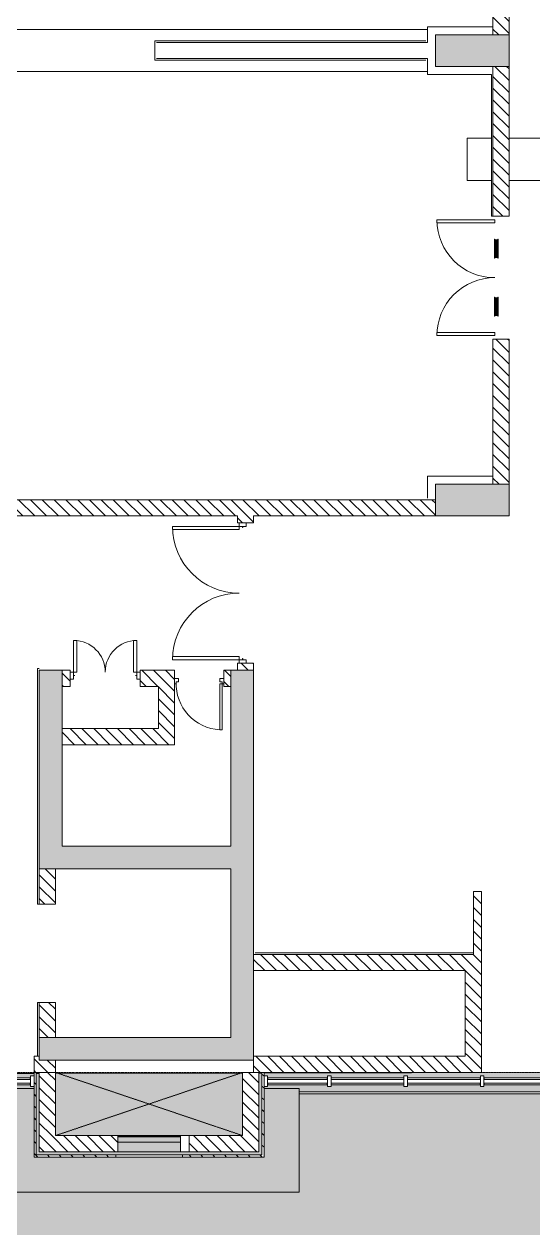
# Model space of a CAD drawing. Header units: millimetres. Extents: x -106145 to 154907, y -84585 to 152038.
# Drawn here: x 96932 to 104189, y 15520 to 32672 of the extents above; entities that cross this region are included whole.
import ezdxf

# ---------------------------------------------------------------- set-up
doc = ezdxf.new("R2010")
doc.units = ezdxf.units.MM
doc.linetypes.add('Cut Out Line', pattern=[2, 1, -1])
doc.linetypes.add('Cut Out Line _2_', pattern=[2, 1, -1])
for name, color, linetype, lineweight in [('A-DETL', 90, 'Continuous', 5), ('A-DOOR', 31, 'Continuous', 5), ('A-DOOR-FRAM', 31, 'Continuous', 9), ('A-FLOR', 192, 'Continuous', 5), ('A-FLOR-PATT', 8, 'Continuous', 5), ('A-GLAZ', 151, 'Continuous', 5), ('A-GLAZ-CURT', 52, 'Continuous', 5), ('A-GLAZ-CWMG', 51, 'Continuous', 5), ('A-WALL', 113, 'Continuous', 5), ('A-WALL-PATT', 111, 'Continuous', 5), ('S-COLS', 52, 'Continuous', 5)]:
    doc.layers.add(name, color=color, linetype=linetype, lineweight=lineweight)
pattern_1 = [(315, (0, 0), (84.19025, 84.19025), [])]
pattern_2 = [(315, (0, 0), (84.18955, 84.18955), [])]

# ---------------------------------------------------------------- blocks, each defined once
blk = doc.blocks.new('M_Concrete-Rectangular-Column - 1050 x 450-2804439-Site Plan')
at = {"layer": 'S-COLS'}
blk.add_hatch(color=256, dxfattribs=at).paths.add_polyline_path([(525, -225), (525, 225), (-525, 225), (-525, -225)], flags=0)
at = {"layer": 'S-COLS', "color": 41}
for p, q in [((525, 225), (-525, 225)), ((-525, 225), (-525, -225)), ((525, -225), (525, 225)), ((-525, -225), (525, -225))]:
    blk.add_line(p, q, dxfattribs=at)
blk = doc.blocks.new('Columns 7 - Columns 7-2567078-Site Plan')
at = {"layer": 'S-COLS'}
blk.add_hatch(color=256, dxfattribs=at).paths.add_polyline_path([(97149, 17910), (100204, 17910), (100204, 23465), (99879, 23465), (99879, 20960), (97474, 20960), (97474, 23465), (97149, 23465), (97149, 20635), (99879, 20635), (99879, 18235), (97149, 18235), (97149, 17965)], flags=0)
at = {"layer": 'S-COLS', "color": 41}
for p, q in [((97474, 23465), (97149, 23465)), ((97149, 23465), (97149, 20635)), ((97474, 20960), (97474, 23465)), ((100204, 23465), (99879, 23465)), ((99879, 20960), (99879, 23465)), ((100204, 17910), (100204, 23465)), ((99879, 20960), (97474, 20960)), ((97149, 20635), (99879, 20635)), ((99879, 20635), (99879, 18235)), ((99879, 18235), (97149, 18235)), ((97149, 18235), (97149, 17965)), ((97149, 17965), (97149, 17910)), ((97379, 17910), (97149, 17910)), ((100204, 17910), (97379, 17910))]:
    blk.add_line(p, q, dxfattribs=at)
blk = doc.blocks.new('M_Double Door-Small Slit Vision Panel_Type B_No kick plate - 1_75_TYPE B-15652786-Site Plan')
at = {"layer": 'A-DOOR', "color": 41}
for p, q in [((-548, 5), (-548, 7)), ((-548, 5), (-278, 5)), ((-281, 10), (-544, 10)), ((-538, -10), (-538, 5)), ((-301, 10), (-524, 10)), ((-288, 5), (-288, -10)), ((-278, 7), (-278, 5)), ((277, 5), (277, 7)), ((277, 5), (547, 5)), ((544, 10), (281, 10)), ((287, -10), (287, 5)), ((524, 10), (301, 10)), ((537, 5), (537, -10)), ((547, 7), (547, 5)), ((-548, -42), (-548, -40)), ((-278, -40), (-548, -40)), ((-544, -45), (-281, -45)), ((-538, -10), (-288, -10)), ((-538, -20), (-538, -10)), ((-288, -10), (-538, -10)), ((-288, -20), (-538, -20)), ((-538, -25), (-288, -25)), ((-538, -40), (-538, -25)), ((-524, -45), (-301, -45)), ((-288, -10), (-288, -20)), ((-288, -25), (-288, -40)), ((-278, -40), (-278, -42)), ((277, -42), (277, -40)), ((547, -40), (277, -40)), ((281, -45), (544, -45)), ((537, -10), (287, -10)), ((287, -10), (537, -10)), ((287, -20), (287, -10)), ((537, -20), (287, -20)), ((287, -40), (287, -25)), ((287, -25), (537, -25)), ((301, -45), (524, -45)), ((537, -10), (537, -20)), ((537, -25), (537, -40)), ((547, -40), (547, -42))]:
    blk.add_line(p, q, dxfattribs=at)
at = {"layer": 'A-DOOR', "color": 121, "lineweight": 9}
for p, q in [((-780, -40), (-825, -40)), ((-825, -40), (-825, -865)), ((-780, -865), (-780, -40)), ((780, -40), (825, -40)), ((780, -865), (780, -40)), ((825, -40), (825, -865)), ((-825, -865), (-780, -865)), ((825, -865), (780, -865))]:
    blk.add_line(p, q, dxfattribs=at)
at = {"layer": 'A-DOOR', "color": 41}
for centre, start, end in [((-825, -40), 270, 360), ((825, -40), 180, 270)]:
    blk.add_arc(centre, 825, start, end, dxfattribs=at)
for points, knots in [([(-548, 7), (-548, 7), (-547, 7), (-547, 8), (-547, 8), (-547, 9), (-547, 9), (-546, 9), (-546, 9), (-546, 9), (-546, 10), (-545, 10), (-545, 10), (-544, 10), (-544, 10)], [-1, -1, -1, -1, -0.833333, -0.75, -0.666667, -0.583333, -0.541667, -0.5, -0.416667, -0.375, -0.333333, -0.25, -0.166667, 0, 0, 0, 0]), ([(-281, 10), (-281, 10), (-280, 10), (-280, 10), (-279, 10), (-279, 9), (-279, 9), (-279, 9), (-278, 9), (-278, 9), (-278, 8), (-278, 8), (-278, 7), (-278, 7), (-278, 7)], [0, 0, 0, 0, 0.166667, 0.25, 0.333333, 0.375, 0.416667, 0.5, 0.541667, 0.583333, 0.666667, 0.75, 0.833333, 1, 1, 1, 1]), ([(277, 7), (277, 7), (278, 7), (278, 8), (278, 8), (278, 9), (278, 9), (279, 9), (279, 9), (279, 9), (279, 10), (280, 10), (280, 10), (281, 10), (281, 10)], [0, 0, 0, 0, 0.166667, 0.25, 0.333333, 0.416667, 0.458333, 0.5, 0.583333, 0.666667, 0.708333, 0.75, 0.833333, 1, 1, 1, 1]), ([(544, 10), (544, 10), (545, 10), (545, 10), (546, 10), (546, 9), (546, 9), (546, 9), (547, 9), (547, 9), (547, 8), (547, 8), (547, 7), (547, 7), (547, 7)], [-1, -1, -1, -1, -0.833333, -0.75, -0.666667, -0.625, -0.583333, -0.5, -0.458333, -0.416667, -0.333333, -0.25, -0.166667, 0, 0, 0, 0]), ([(-544, -45), (-544, -45), (-545, -45), (-545, -45), (-546, -45), (-546, -45), (-546, -44), (-546, -44), (-547, -44), (-547, -44), (-547, -43), (-547, -43), (-547, -42), (-548, -42), (-548, -42)], [-1, -1, -1, -1, -0.833333, -0.75, -0.666667, -0.625, -0.583333, -0.5, -0.458333, -0.416667, -0.333333, -0.25, -0.166667, 0, 0, 0, 0]), ([(-278, -42), (-278, -42), (-278, -42), (-278, -43), (-278, -43), (-278, -44), (-278, -44), (-279, -44), (-279, -44), (-279, -45), (-279, -45), (-280, -45), (-280, -45), (-281, -45), (-281, -45)], [0, 0, 0, 0, 0.166667, 0.25, 0.333333, 0.416667, 0.458333, 0.5, 0.583333, 0.666667, 0.708333, 0.75, 0.833333, 1, 1, 1, 1]), ([(281, -45), (281, -45), (280, -45), (280, -45), (279, -45), (279, -45), (279, -44), (279, -44), (278, -44), (278, -44), (278, -43), (278, -43), (278, -42), (277, -42), (277, -42)], [0, 0, 0, 0, 0.166667, 0.25, 0.333333, 0.375, 0.416667, 0.5, 0.541667, 0.583333, 0.666667, 0.75, 0.833333, 1, 1, 1, 1]), ([(547, -42), (547, -42), (547, -42), (547, -43), (547, -43), (547, -44), (547, -44), (546, -44), (546, -44), (546, -45), (546, -45), (545, -45), (545, -45), (544, -45), (544, -45)], [-1, -1, -1, -1, -0.833333, -0.75, -0.666667, -0.583333, -0.541667, -0.5, -0.416667, -0.375, -0.333333, -0.25, -0.166667, 0, 0, 0, 0])]:
    blk.add_open_spline(points, degree=3, knots=knots, dxfattribs=at)
for points in [[(-544, 10), (-544, 10), (-545, 10), (-545, 10)], [(-523, 10), (-523, 10), (-524, 10), (-524, 10)], [(-524, 10), (-524, 10), (-523, 10), (-523, 10)], [(-302, 10), (-302, 10), (-301, 10), (-301, 10)], [(-302, 10), (-302, 10), (-301, 10), (-301, 10)], [(-281, 10), (-281, 10), (-280, 10), (-280, 10)], [(280, 10), (280, 10), (281, 10), (281, 10)], [(301, 10), (301, 10), (302, 10), (302, 10)], [(301, 10), (301, 10), (302, 10), (302, 10)], [(524, 10), (524, 10), (523, 10), (523, 10)], [(523, 10), (523, 10), (524, 10), (524, 10)], [(545, 10), (545, 10), (544, 10), (544, 10)], [(-545, -45), (-545, -45), (-544, -45), (-544, -45)], [(-524, -45), (-524, -45), (-523, -45), (-523, -45)], [(-523, -45), (-523, -45), (-524, -45), (-524, -45)], [(-301, -45), (-301, -45), (-302, -45), (-302, -45)], [(-301, -45), (-301, -45), (-302, -45), (-302, -45)], [(-280, -45), (-280, -45), (-281, -45), (-281, -45)], [(281, -45), (281, -45), (280, -45), (280, -45)], [(302, -45), (302, -45), (301, -45), (301, -45)], [(302, -45), (302, -45), (301, -45), (301, -45)], [(523, -45), (523, -45), (524, -45), (524, -45)], [(524, -45), (524, -45), (523, -45), (523, -45)], [(544, -45), (544, -45), (545, -45), (545, -45)]]:
    blk.add_open_spline(points, degree=3, dxfattribs=at)
blk = doc.blocks.new('Structural Columns 4 - Structural Columns 4-3006467-Site Plan')
at = {"layer": 'S-COLS', "color": 41}
for p, q in [((102684, 32595), (90554, 32595)), ((90575, 31995), (102684, 31995)), ((103249, 31045), (103249, 30445)), ((103598, 31045), (103249, 31045)), ((106904, 31045), (103849, 31045)), ((103249, 30445), (103598, 30445)), ((103849, 30445), (106904, 30445))]:
    blk.add_line(p, q, dxfattribs=at)
blk = doc.blocks.new('M_Door-Passage-Double-Flush - SHD 1_0-11754629-Site Plan')
at = {"layer": 'A-DOOR', "color": 121, "lineweight": 9}
for p, q in [((-450, 96.35), (-450, 546.35)), ((-450, 546.35), (-405, 546.35)), ((-405, 546.35), (-405, 96.35)), ((450, 546.35), (405, 546.35)), ((405, 546.35), (405, 96.35)), ((450, 96.35), (450, 546.35)), ((-405, 96.35), (-450, 96.35)), ((405, 96.35), (450, 96.35))]:
    blk.add_line(p, q, dxfattribs=at)
at = {"layer": 'A-DOOR', "color": 41}
for centre, start, end in [((-450, 96.35), 0, 90), ((450, 96.35), 90, 180)]:
    blk.add_arc(centre, 450, start, end, dxfattribs=at)
at = {"layer": 'A-DOOR-FRAM', "color": 121}
for p, q in [((-450, 96.35), (-500, 96.35)), ((-500, 96.35), (-500, -3.65)), ((-450, 46.5875), (-450, 96.35)), ((-434.125, 46.5875), (-450, 46.5875)), ((-450, -3.65), (-450, 45.5625)), ((-450, 45.5625), (-434.125, 45.5625)), ((-434.125, 45.5625), (-434.125, 46.5875)), ((450, 46.5875), (434.125, 46.5875)), ((434.125, 46.5875), (434.125, 45.5625)), ((434.125, 45.5625), (450, 45.5625)), ((450, 96.35), (450, 46.5875)), ((500, 96.35), (450, 96.35)), ((450, 45.5625), (450, -3.65)), ((500, -3.65), (500, 96.35)), ((-500, -3.65), (-450, -3.65)), ((450, -3.65), (500, -3.65))]:
    blk.add_line(p, q, dxfattribs=at)
blk = doc.blocks.new('DC_SglFl-W-Int - D _0_7-3444944-Site Plan')
at = {"layer": 'A-DOOR', "color": 121, "lineweight": 9}
for p, q in [((297, -78), (297, -732)), ((327, -78), (297, -78)), ((327, -732), (327, -78)), ((297, -732), (327, -732))]:
    blk.add_line(p, q, dxfattribs=at)
at = {"layer": 'A-DOOR', "color": 41}
blk.add_arc((327, -78), 655, 177.3736, 267.3736, dxfattribs=at)
at = {"layer": 'A-DOOR-FRAM', "color": 121}
for p, q in [((-350, -3), (-350, -78)), ((-297, -3), (-350, -3)), ((-350, -78), (-327, -78)), ((-327, -48), (-297, -48)), ((-327, -48), (-327, -78)), ((-297, -48), (-297, -3)), ((297, -3), (297, -48)), ((350, -3), (297, -3)), ((297, -48), (327, -48)), ((327, -48), (327, -78)), ((327, -78), (350, -78)), ((350, -78), (350, -3))]:
    blk.add_line(p, q, dxfattribs=at)
blk = doc.blocks.new('M_Door-Passage-Double-Flush - BFWD1 2_0-15013245-Site Plan')
at = {"layer": 'A-DOOR', "color": 121, "lineweight": 9}
for p, q in [((-950, 96.35), (-950, 1046.35)), ((-950, 1046.35), (-905, 1046.35)), ((-905, 1046.35), (-905, 96.35)), ((950, 1046.35), (905, 1046.35)), ((905, 1046.35), (905, 96.35)), ((950, 96.35), (950, 1046.35)), ((-905, 96.35), (-950, 96.35)), ((905, 96.35), (950, 96.35))]:
    blk.add_line(p, q, dxfattribs=at)
at = {"layer": 'A-DOOR', "color": 41}
for centre, start, end in [((-950, 96.35), 0, 90), ((950, 96.35), 90, 180)]:
    blk.add_arc(centre, 950, start, end, dxfattribs=at)
at = {"layer": 'A-DOOR-FRAM', "color": 121}
for p, q in [((-950, 96.35), (-1000, 96.35)), ((-1000, 96.35), (-1000, -3.65)), ((-950, 46.5875), (-950, 96.35)), ((-934.125, 46.5875), (-950, 46.5875)), ((-950, -3.65), (-950, 45.5625)), ((-950, 45.5625), (-934.125, 45.5625)), ((-934.125, 45.5625), (-934.125, 46.5875)), ((950, 46.5875), (934.125, 46.5875)), ((934.125, 46.5875), (934.125, 45.5625)), ((934.125, 45.5625), (950, 45.5625)), ((950, 96.35), (950, 46.5875)), ((1000, 96.35), (950, 96.35)), ((950, 45.5625), (950, -3.65)), ((1000, -3.65), (1000, 96.35)), ((-1000, -3.65), (-950, -3.65)), ((950, -3.65), (1000, -3.65))]:
    blk.add_line(p, q, dxfattribs=at)
blk = doc.blocks.new('Rectangular Mullion - 50 x 150mm-5433585-Site Plan')
at = {"layer": 'A-GLAZ-CWMG', "color": 53, "lineweight": 18}
for p, q in [((-50, 75), (0, 75)), ((-50, 26), (-50, 75)), ((0, 75), (0, -75)), ((-50, -75), (-50, -26)), ((0, -75), (-50, -75))]:
    blk.add_line(p, q, dxfattribs=at)
blk = doc.blocks.new('Steelcase V_I_A_ - Panel - Solid - Solid Panel-13514029-Site Plan')
at = {"layer": 'A-GLAZ-CURT', "color": 253}
for p, q in [((520, 25.9977), (-520, 25.9977)), ((-520, 25.9977), (-520, -25.9961)), ((517.0028, 50.0007), (-517.0028, 50.0007)), ((-517.0028, 50.0007), (-517.0028, 25.9977)), ((-517.0028, 25.9977), (517.0028, 25.9977)), ((517.0028, 25.9977), (517.0028, 50.0007)), ((520, -25.9961), (520, 25.9977)), ((-520, -25.9961), (520, -25.9961)), ((-517.0028, -25.9961), (-517.0028, -49.9991)), ((517.0028, -25.9961), (-517.0028, -25.9961)), ((-517.0028, -49.9991), (517.0028, -49.9991)), ((517.0028, -49.9991), (517.0028, -25.9961))]:
    blk.add_line(p, q, dxfattribs=at)
blk = doc.blocks.new('Rectangular Mullion - 50 x 150mm-5433576-Site Plan')
at = {"layer": 'A-GLAZ-CWMG', "color": 53, "lineweight": 18}
for p, q in [((-25, 75), (25, 75)), ((-25, 26), (-25, 75)), ((25, 75), (25, 26)), ((-25, -75), (-25, -26)), ((25, -75), (-25, -75)), ((25, -26), (25, -75))]:
    blk.add_line(p, q, dxfattribs=at)
blk = doc.blocks.new('Steelcase V_I_A_ - Panel - Solid - Solid Panel-14615480-Site Plan')
at = {"layer": 'A-GLAZ-CURT', "color": 253}
for p, q in [((427.5, 25.9977), (-427.5, 25.9977)), ((-427.5, 25.9977), (-427.5, -25.9961)), ((424.5028, 50.0007), (-424.5028, 50.0007)), ((-424.5028, 50.0007), (-424.5028, 25.9977)), ((-424.5028, 25.9977), (424.5028, 25.9977)), ((424.5028, 25.9977), (424.5028, 50.0007)), ((427.5, -25.9961), (427.5, 25.9977)), ((-427.5, -25.9961), (427.5, -25.9961)), ((-424.5028, -25.9961), (-424.5028, -49.9991)), ((424.5028, -25.9961), (-424.5028, -25.9961)), ((-424.5028, -49.9991), (424.5028, -49.9991)), ((424.5028, -49.9991), (424.5028, -25.9961))]:
    blk.add_line(p, q, dxfattribs=at)
blk = doc.blocks.new('Steelcase V_I_A_ - Panel - Solid - Solid Panel-14621598-Site Plan')
at = {"layer": 'A-GLAZ-CURT', "color": 253}
for p, q in [((611, 26), (-611, 26)), ((-611, 26), (-611, -26)), ((608, 50), (-608, 50)), ((-608, 50), (-608, 26)), ((-608, 26), (608, 26)), ((608, 26), (608, 50)), ((611, -26), (611, 26)), ((-611, -26), (611, -26)), ((-608, -26), (-608, -50)), ((608, -26), (-608, -26)), ((-608, -50), (608, -50)), ((608, -50), (608, -26))]:
    blk.add_line(p, q, dxfattribs=at)
blk = doc.blocks.new('Casework 2 - Casework 2-5777157-Site Plan')
at = {"layer": 'A-GLAZ'}
for points in [[(99051, 16830), (99164, 16830), (99164, 16835), (98267, 16835), (98267, 16830), (98526, 16830)], [(98267, 16819), (99164, 16819), (99164, 16830), (98267, 16830)], [(99051, 16742), (99164, 16742), (99164, 16819), (98267, 16819), (98267, 16742), (98526, 16742)], [(98267, 16605), (99164, 16605), (99164, 16742), (98267, 16742)]]:
    blk.add_hatch(color=256, dxfattribs=at).paths.add_polyline_path(points, flags=0)
at = {"layer": 'A-GLAZ', "color": 253}
for p, q in [((98267, 16835), (99164, 16835)), ((98267, 16830), (99164, 16830)), ((99164, 16835), (99164, 16830)), ((99164, 16830), (99164, 16819)), ((99164, 16742), (99164, 16605)), ((99164, 16605), (98267, 16605))]:
    blk.add_line(p, q, dxfattribs=at)
at = {"layer": 'A-GLAZ', "color": 53, "lineweight": 18}
for p, q in [((99164, 16819), (98267, 16819)), ((98267, 16819), (98267, 16742)), ((99164, 16742), (99164, 16819)), ((98267, 16742), (99164, 16742))]:
    blk.add_line(p, q, dxfattribs=at)
blk = doc.blocks.new('Rectangular Mullion - 50 x 150mm-5433587-Site Plan')
at = {"layer": 'A-GLAZ-CWMG', "color": 53, "lineweight": 18}
for p, q in [((0, 75), (-50, 75)), ((-50, 75), (-50, 26)), ((0, -75), (0, 75)), ((-50, -26), (-50, -75)), ((-50, -75), (0, -75))]:
    blk.add_line(p, q, dxfattribs=at)
blk = doc.blocks.new('Walls 54 - Walls 20-15143480-Site Plan')
at = {"layer": 'A-WALL-PATT'}
blk.add_hatch(color=90, dxfattribs=at).paths.add_polyline_path([(98526, 16030), (100854, 16030), (100854, 17505), (100354, 17505), (100354, 16530), (97074, 16530), (97074, 17505), (96574, 17505), (96574, 16030), (97475, 16030)], flags=0)
at = {"layer": 'A-WALL', "color": 253}
for p, q in [((96574, 17505), (97074, 17505)), ((96574, 16030), (96574, 17505)), ((100354, 17505), (100854, 17505)), ((100854, 17505), (100854, 16030)), ((98239, 16530), (99189, 16530)), ((100854, 16030), (96574, 16030))]:
    blk.add_line(p, q, dxfattribs=at)
blk = doc.blocks.new('MM-HOSPITAL BLOCK-C_2022_05_03_CENTRAL_rvt-1-Site Plan')
at = {"layer": 'A-WALL-PATT'}
h = blk.add_hatch(dxfattribs=at)
h.set_pattern_fill('FP_10', color=90, style=0, pattern_type=2)
h.set_pattern_definition(pattern_1)
h.paths.add_polyline_path([(103777, 32520), (103849, 32520), (103849, 38570), (103619, 38570), (103619, 32520)], flags=0)
h = blk.add_hatch(dxfattribs=at)
h.set_pattern_fill('FP_10', color=90, style=0, pattern_type=2)
h.set_pattern_definition(pattern_1)
h.paths.add_polyline_path([(103849, 26115), (103849, 28184), (103619, 28184), (103619, 26115), (103777, 26115)], flags=0)
h.paths.add_polyline_path([(103619, 29934), (103849, 29934), (103849, 32070), (103619, 32070), (103619, 30339)], flags=0)
h = blk.add_hatch(dxfattribs=at)
h.set_pattern_fill('FP_10', color=90, style=0, pattern_type=2)
h.set_pattern_definition(pattern_1)
h.paths.add_polyline_path([(102799, 25665), (102799, 25895), (90439, 25895), (90439, 25665), (100204, 25665)], flags=0)
h = blk.add_hatch(dxfattribs=at)
h.set_pattern_fill('FP_10', color=90, style=0, pattern_type=2)
h.set_pattern_definition(pattern_1)
h.paths.add_polyline_path([(100199, 23465), (100204, 23465), (100204, 23565), (99974, 23565), (99974, 23465), (100099, 23465)], flags=0)
h.paths.add_polyline_path([(99999, 25565), (100204, 25565), (100204, 25665), (99974, 25665), (99974, 25565)], flags=0)
h = blk.add_hatch(dxfattribs=at)
h.set_pattern_fill('FP_10', color=90, style=0, pattern_type=2)
h.set_pattern_definition(pattern_1)
h.paths.add_polyline_path([(99779, 23235), (99879, 23235), (99879, 23465), (99779, 23465)], flags=0)
h.paths.add_polyline_path([(98589, 23235), (99079, 23235), (99079, 23465), (98589, 23465), (98589, 23340)], flags=0)
h.paths.add_polyline_path([(97474, 23235), (97589, 23235), (97589, 23465), (97474, 23465), (97474, 23340)], flags=0)
h = blk.add_hatch(dxfattribs=at)
h.set_pattern_fill('FP_10', color=90, style=0, pattern_type=2)
h.set_pattern_definition(pattern_1)
h.paths.add_polyline_path([(99079, 22635), (99079, 23235), (98849, 23235), (98849, 22635)], flags=0)
h = blk.add_hatch(dxfattribs=at)
h.set_pattern_fill('FP_10', color=90, style=0, pattern_type=2)
h.set_pattern_definition(pattern_1)
h.paths.add_polyline_path([(99079, 22405), (99079, 22635), (97474, 22635), (97474, 22405)], flags=0)
h = blk.add_hatch(dxfattribs=at)
h.set_pattern_fill('FP_10', color=90, style=0, pattern_type=2)
h.set_pattern_definition(pattern_1)
h.paths.add_polyline_path([(97379, 18235), (97379, 18732), (97149, 18732), (97149, 18235)], flags=0)
h.paths.add_polyline_path([(97149, 20132), (97379, 20132), (97379, 20635), (97149, 20635)], flags=0)
h = blk.add_hatch(dxfattribs=at)
h.set_pattern_fill('FP_10', color=90, style=0, pattern_type=2)
h.set_pattern_definition(pattern_1)
h.paths.add_polyline_path([(103454, 19415), (103454, 20315), (103339, 20315), (103339, 19415)], flags=0)
h = blk.add_hatch(dxfattribs=at)
h.set_pattern_fill('FP_10', color=90, style=0, pattern_type=2)
h.set_pattern_definition(pattern_1)
h.paths.add_polyline_path([(100204, 19185), (103224, 19185), (103224, 19415), (100204, 19415), (100204, 19276)], flags=0)
h = blk.add_hatch(dxfattribs=at)
h.set_pattern_fill('FP_10', color=90, style=0, pattern_type=2)
h.set_pattern_definition(pattern_1)
h.paths.add_polyline_path([(103224, 17965), (103454, 17965), (103454, 19415), (103224, 19415), (103224, 19185)], flags=0)
h = blk.add_hatch(dxfattribs=at)
h.set_pattern_fill('FP_10', color=90, style=0, pattern_type=2)
h.set_pattern_definition(pattern_1)
h.paths.add_polyline_path([(97104, 17735), (97379, 17735), (97379, 17910), (97149, 17910), (97149, 17965), (97074, 17965), (97074, 17735)], flags=0)
h = blk.add_hatch(dxfattribs=at)
h.set_pattern_fill('FP_10', color=90, style=0, pattern_type=2)
h.set_pattern_definition(pattern_1)
h.paths.add_polyline_path([(100204, 17735), (103454, 17735), (103454, 17965), (100204, 17965)], flags=0)
h = blk.add_hatch(dxfattribs=at)
h.set_pattern_fill('FP_12', color=41, style=0, pattern_type=2)
h.set_pattern_definition(pattern_2)
h.paths.add_polyline_path([(97104, 16560), (97104, 17735), (97074, 17735), (97074, 16560)], flags=0)
h = blk.add_hatch(dxfattribs=at)
h.set_pattern_fill('FP_12', color=90, style=0, pattern_type=2)
h.set_pattern_definition(pattern_2)
h.paths.add_polyline_path([(97149, 16835), (97379, 16835), (97379, 17735), (97149, 17735)], flags=0)
h = blk.add_hatch(dxfattribs=at)
h.set_pattern_fill('FP_12', color=90, style=0, pattern_type=2)
h.set_pattern_definition(pattern_2)
h.paths.add_polyline_path([(100049, 16835), (100279, 16835), (100279, 17735), (100049, 17735)], flags=0)
h = blk.add_hatch(dxfattribs=at)
h.set_pattern_fill('FP_12', color=41, style=0, pattern_type=2)
h.set_pattern_definition(pattern_2)
h.paths.add_polyline_path([(100324, 16560), (100354, 16560), (100354, 17735), (100324, 17735)], flags=0)
h = blk.add_hatch(dxfattribs=at)
h.set_pattern_fill('FP_12', color=90, style=0, pattern_type=2)
h.set_pattern_definition(pattern_2)
h.paths.add_polyline_path([(113629, 16605), (113629, 16835), (110499, 16835), (110499, 16605), (112178, 16605)], flags=0)
h.paths.add_polyline_path([(120734, 16605), (122289, 16605), (122289, 16835), (120734, 16835)], flags=0)
h.paths.add_polyline_path([(100279, 16605), (100279, 16835), (99284, 16835), (99284, 16605), (99576, 16605)], flags=0)
h.paths.add_polyline_path([(97475, 16605), (98267, 16605), (98267, 16835), (97149, 16835), (97149, 16605)], flags=0)
h.paths.add_polyline_path([(88489, 16605), (89619, 16605), (89619, 16835), (88489, 16835)], flags=0)
h = blk.add_hatch(dxfattribs=at)
h.set_pattern_fill('FP_12', color=41, style=0, pattern_type=2)
h.set_pattern_definition(pattern_2)
h.paths.add_polyline_path([(97074, 16530), (98239, 16530), (98239, 16560), (97074, 16560)], flags=0)
h.paths.add_polyline_path([(100354, 16530), (100354, 16560), (99189, 16560), (99189, 16530), (99576, 16530)], flags=0)
at = {"layer": 'S-COLS'}
blk.add_hatch(color=256, dxfattribs=at).paths.add_polyline_path([(102799, 32070), (103849, 32070), (103849, 32520), (102799, 32520)], flags=0)
at = {"layer": 'A-DETL', "color": 41, "linetype": 'Cut Out Line'}
for p, q in [((100049, 16835), (97379, 17735)), ((97379, 16835), (100049, 17735))]:
    blk.add_line(p, q, dxfattribs=at)
at = {"layer": 'A-WALL', "color": 61, "lineweight": 18}
for p, q in [((103849, 32520), (103849, 38570)), ((103619, 32520), (103619, 36005)), ((103849, 32520), (103619, 32520)), ((103619, 32070), (103619, 29934)), ((103849, 32070), (103619, 32070)), ((103849, 29934), (103849, 32070)), ((103849, 29934), (103619, 29934)), ((103619, 28184), (103619, 26115)), ((103849, 28184), (103619, 28184)), ((103849, 26115), (103849, 28184)), ((102799, 25895), (90439, 25895)), ((94849, 25665), (99974, 25665)), ((99974, 25665), (99974, 25565)), ((99999, 25565), (99974, 25565)), ((100204, 25565), (100099, 25565)), ((100204, 25665), (102799, 25665)), ((100204, 25565), (100204, 25665)), ((99974, 23565), (99974, 23465)), ((99999, 23565), (99974, 23565)), ((100204, 23565), (100099, 23565)), ((100204, 23465), (100204, 23565)), ((97589, 23465), (97474, 23465)), ((97474, 23465), (97474, 23235)), ((97589, 23465), (97589, 23440)), ((97589, 23340), (97589, 23235)), ((99079, 23465), (98589, 23465)), ((98589, 23465), (98589, 23440)), ((98589, 23340), (98589, 23235)), ((99079, 23465), (99079, 23235)), ((99879, 23465), (99779, 23465)), ((99779, 23465), (99779, 23235)), ((99879, 23465), (99879, 23235)), ((100204, 23465), (99974, 23465)), ((97474, 23235), (97589, 23235)), ((98589, 23235), (98849, 23235)), ((98849, 23235), (98849, 22635)), ((99079, 22635), (99079, 23235)), ((99779, 23235), (99879, 23235)), ((98849, 22635), (97474, 22635)), ((97474, 22405), (97474, 22635)), ((99079, 22405), (99079, 22635)), ((97474, 22405), (99079, 22405)), ((97149, 20635), (97149, 20132)), ((97379, 20635), (97149, 20635)), ((97379, 20132), (97379, 20635)), ((103339, 20315), (103339, 19415)), ((103454, 20315), (103339, 20315)), ((103454, 19415), (103454, 20315)), ((97379, 20132), (97149, 20132)), ((103224, 19415), (100204, 19415)), ((100204, 19415), (100204, 19185)), ((103339, 19415), (103224, 19415)), ((103454, 17965), (103454, 19415)), ((100204, 19185), (103224, 19185)), ((103224, 19185), (103224, 17965)), ((97149, 18732), (97149, 18235)), ((97379, 18732), (97149, 18732)), ((97379, 18235), (97379, 18732)), ((97379, 18235), (97149, 18235)), ((97074, 17965), (97149, 17965)), ((97074, 17965), (97074, 17735)), ((97379, 17735), (97379, 17910)), ((103224, 17965), (100204, 17965)), ((100204, 17735), (100204, 17965)), ((103454, 17735), (103454, 17965)), ((97104, 17735), (97074, 17735)), ((97104, 17735), (97149, 17735)), ((97149, 17735), (97379, 17735)), ((100049, 17735), (100279, 17735)), ((100279, 17735), (100324, 17735)), ((100324, 17735), (100354, 17735)), ((100354, 17735), (103454, 17735))]:
    blk.add_line(p, q, dxfattribs=at)
at = {"layer": 'A-WALL', "color": 41}
for p, q in [((102684, 32410), (102684, 32635)), ((102799, 32635), (102684, 32635)), ((102799, 32635), (103619, 32635)), ((98798, 32180), (98798, 32431)), ((98819, 32431), (98798, 32431)), ((98819, 32431), (102663, 32431)), ((102684, 32410), (102684, 32431)), ((98819, 32410), (102684, 32410)), ((102684, 32410), (98819, 32410)), ((98798, 32180), (98798, 32159)), ((102663, 32159), (98798, 32159)), ((102684, 32180), (98819, 32180)), ((98819, 32180), (102663, 32180)), ((102684, 32070), (102684, 32180)), ((102684, 32070), (102684, 31955)), ((103598, 31955), (102684, 31955)), ((103598, 29934), (103598, 31955)), ((103598, 29934), (103619, 29934)), ((102684, 25916), (102684, 26230)), ((102799, 26230), (102684, 26230)), ((102799, 26230), (103619, 26230)), ((97124, 20132), (97124, 23490)), ((97149, 23490), (97124, 23490)), ((97124, 20132), (97149, 20132)), ((100229, 19440), (103339, 19440)), ((97124, 17965), (97124, 18732)), ((97124, 18732), (97149, 18732)), ((97149, 17910), (97149, 17965)), ((97379, 17910), (97149, 17910))]:
    blk.add_line(p, q, dxfattribs=at)
at = {"layer": 'A-WALL', "color": 53, "lineweight": 18}
for p, q in [((97074, 16560), (97074, 17735)), ((97104, 17735), (97104, 16560)), ((97149, 16835), (97149, 17735)), ((97379, 16835), (97379, 17735)), ((100049, 16835), (100049, 17735)), ((100279, 17735), (100279, 16835)), ((100324, 16560), (100324, 17735)), ((100354, 16560), (100354, 17735)), ((97149, 16835), (97149, 16605)), ((98267, 16835), (97379, 16835)), ((98267, 16605), (98267, 16835)), ((100049, 16835), (99284, 16835)), ((99284, 16835), (99284, 16605)), ((100279, 16605), (100279, 16835)), ((97074, 16560), (97074, 16530)), ((97074, 16530), (98239, 16530)), ((98239, 16560), (97104, 16560)), ((97149, 16605), (98267, 16605)), ((98239, 16530), (98239, 16560)), ((100324, 16560), (99189, 16560)), ((99189, 16560), (99189, 16530)), ((99189, 16530), (100354, 16530)), ((99284, 16605), (100279, 16605)), ((100354, 16530), (100354, 16560))]:
    blk.add_line(p, q, dxfattribs=at)
at = {"layer": 'A-WALL', "color": 253}
for p, q in [((100854, 17460), (109924, 17460)), ((109924, 17430), (100854, 17430)), ((99164, 16835), (99284, 16835)), ((98239, 16560), (99189, 16560)), ((99284, 16605), (99164, 16605))]:
    blk.add_line(p, q, dxfattribs=at)
at = {"layer": 'S-COLS', "color": 41}
for p, q in [((102799, 32070), (102799, 32520)), ((102799, 32520), (103849, 32520)), ((103849, 32070), (103849, 32520)), ((103849, 32070), (102799, 32070))]:
    blk.add_line(p, q, dxfattribs=at)
at = {"color": 253, "lineweight": 5}
for name, p in [('Structural Columns 4 - Structural Columns 4-3006467-Site Plan', (0, 0)), ('M_Concrete-Rectangular-Column - 1050 x 450-2804439-Site Plan', (103324, 25890)), ('M_Door-Passage-Double-Flush - SHD 1_0-11754629-Site Plan', (98089, 23344)), ('Columns 7 - Columns 7-2567078-Site Plan', (0, 0)), ('DC_SglFl-W-Int - D _0_7-3444944-Site Plan', (99429, 23350)), ('Rectangular Mullion - 50 x 150mm-5433587-Site Plan', (97074, 17610)), ('Walls 54 - Walls 20-15143480-Site Plan', (0, 0)), ('Casework 2 - Casework 2-5777157-Site Plan', (0, 0))]:
    blk.add_blockref(name, p, dxfattribs=at)
for name, p, rotation in [('M_Double Door-Small Slit Vision Panel_Type B_No kick plate - 1_75_TYPE B-15652786-Site Plan', (103684, 29059), 269.9999999999998), ('M_Door-Passage-Double-Flush - BFWD1 2_0-15013245-Site Plan', (100095, 24565), 90), ('Steelcase V_I_A_ - Panel - Solid - Solid Panel-14621598-Site Plan', (96413, 17610), 180), ('Steelcase V_I_A_ - Panel - Solid - Solid Panel-14615480-Site Plan', (100831, 17610), 180), ('Steelcase V_I_A_ - Panel - Solid - Solid Panel-13514029-Site Plan', (101829, 17610), 180), ('Steelcase V_I_A_ - Panel - Solid - Solid Panel-13514029-Site Plan', (102919, 17610), 180), ('Steelcase V_I_A_ - Panel - Solid - Solid Panel-13514029-Site Plan', (104009, 17610), 180)]:
    blk.add_blockref(name, p, dxfattribs=dict(at, rotation=rotation))
at = {"color": 253, "lineweight": 5, "extrusion": (0, 0, -1)}
for name, p in [('Rectangular Mullion - 50 x 150mm-5433585-Site Plan', (-100354, 17610)), ('Rectangular Mullion - 50 x 150mm-5433576-Site Plan', (-101284, 17610)), ('Rectangular Mullion - 50 x 150mm-5433576-Site Plan', (-102374, 17610)), ('Rectangular Mullion - 50 x 150mm-5433576-Site Plan', (-103464, 17610))]:
    blk.add_blockref(name, p, dxfattribs=at)

msp = doc.modelspace()

# ---------------------------------------------------------------- hatches: boundary and pattern name
at = {"layer": 'A-FLOR-PATT', "true_color": 0x58ba48, "transparency": 33554653}
h = msp.add_hatch(color=85, dxfattribs=at)
h.paths.add_polyline_path([(92747.78, 2651.77), (92882.21, 2660.5), (93003.03, 2680.05), (93118.14, 2710.82), (110424.33, 12066.03), (107327.83, 17430.05), (100853.75, 17430.05), (100853.75, 16030.05), (96573.75, 16030.05), (96573.75, 17430.05), (93353.75, 17430.05), (93353.75, 16995.05), (91843.75, 16995.05), (91843.75, 17560.05), (91605.94, 17560.05), (91588.75, 9107.61), (91590.15, 3334.51), (91656.3, 3225.38), (91719.79, 3138.5), (91802.18, 3045.4), (91893.1, 2960.57), (91991.73, 2884.81), (92097.19, 2818.8), (92208.54, 2763.14), (92290.81, 2730.47), (92379.28, 2701.24), (92500.36, 2673.01), (92640.4, 2655.66), (92742.72, 2651.9)], flags=0)
h.paths.add_polyline_path([(100323.75, 16560.05), (100323.75, 17725.58), (100278.75, 17725.48), (100278.75, 16605.05), (97148.75, 16605.05), (97148.75, 17719.12), (97103.75, 17719.02), (97103.75, 16560.05), (100278.75, 16560.05)], flags=0)
h.paths.add_polyline_path([(99575.71, 16835.05), (100048.75, 16835.05), (100048.75, 17725.02), (97378.75, 17719.58), (97378.75, 16835.05), (99283.75, 16835.05)], flags=0)
h.paths.add_polyline_path([(93278.75, 17025.05), (93323.75, 17025.05), (93323.75, 17460.05), (96573.75, 17460.05), (96573.75, 17505.05), (97073.75, 17505.05), (97073.75, 17535.05), (97023.75, 17535.05), (97020.75, 17560.05), (95805.62, 17560.05), (95805.62, 17660.05), (97020.75, 17660.05), (97023.75, 17685.05), (97073.75, 17685.05), (97073.75, 17718.96), (93278.75, 17711.24), (93278.75, 17660.05), (93569.62, 17660.05), (93572.62, 17685.05), (93622.62, 17685.05), (93625.62, 17660.05), (94659.62, 17660.05), (94662.62, 17685.05), (94712.62, 17685.05), (94715.62, 17660.05), (95749.62, 17660.05), (95749.62, 17560.05), (94715.62, 17560.05), (94712.62, 17535.05), (94662.62, 17535.05), (94659.62, 17560.05), (93625.62, 17560.05), (93622.62, 17535.05), (93572.62, 17535.05), (93569.62, 17560.05), (93278.75, 17560.05), (93278.75, 17055.05), (91918.75, 17055.05), (91918.75, 17560.05), (91873.75, 17560.05), (91873.75, 17025.05), (93274.53, 17025.05)], flags=0)
h.paths.add_polyline_path([(92532.62, 17285.05), (93048.75, 17285.05), (93048.75, 17560.05), (92535.62, 17560.05), (92532.62, 17535.05), (92482.62, 17535.05), (92479.62, 17560.05), (92148.75, 17560.05), (92148.75, 17285.05), (92482.62, 17285.05)], flags=0)
h.paths.add_polyline_path([(106928.75, 17460.05), (107310.51, 17460.05), (107252.79, 17560.05), (106761.75, 17560.05), (106758.75, 17535.05), (106708.75, 17535.05), (106705.75, 17560.05), (105671.75, 17560.05), (105668.75, 17535.05), (105618.75, 17535.05), (105615.75, 17560.05), (104581.75, 17560.05), (104578.75, 17535.05), (104528.75, 17535.05), (104525.75, 17560.05), (103491.75, 17560.05), (103488.75, 17535.05), (103438.75, 17535.05), (103435.75, 17560.05), (102401.75, 17560.05), (102398.75, 17535.05), (102348.75, 17535.05), (102345.75, 17560.05), (101311.75, 17560.05), (101308.75, 17535.05), (101258.75, 17535.05), (101255.75, 17560.05), (100406.75, 17560.05), (100403.75, 17535.05), (100353.75, 17535.05), (100353.75, 17505.05), (100853.75, 17505.05), (100853.75, 17460.05), (106888.3, 17460.05)], flags=0)
h.paths.add_polyline_path([(105671.75, 17636.05), (105671.75, 17660.05), (106705.75, 17660.05), (106708.75, 17685.05), (106758.75, 17685.05), (106761.75, 17660.05), (107195.06, 17660.05), (107151.77, 17735.05), (103435.75, 17731.91), (100353.75, 17725.64), (100353.75, 17685.05), (100403.75, 17685.05), (100406.75, 17660.05), (101255.75, 17660.05), (101258.75, 17685.05), (101308.75, 17685.05), (101311.75, 17660.05), (102345.75, 17660.05), (102348.75, 17685.05), (102398.75, 17685.05), (102401.75, 17660.05), (103435.75, 17660.05), (103438.75, 17685.05), (103488.75, 17685.05), (103491.75, 17660.05), (104525.75, 17660.05), (104528.75, 17685.05), (104578.75, 17685.05), (104581.75, 17660.05), (105615.75, 17660.05), (105618.75, 17685.05), (105668.75, 17685.05), (105668.75, 17636.05)], flags=0)
h.paths.add_polyline_path([(92532.62, 17636.05), (92535.62, 17636.05), (92535.62, 17660.05), (93048.75, 17660.05), (93048.75, 17710.78), (92148.75, 17708.94), (92148.75, 17660.05), (92479.62, 17660.05), (92482.62, 17685.05), (92532.62, 17685.05), (92532.62, 17660.05)], flags=0)
h.paths.add_polyline_path([(91843.75, 17660.05), (91843.75, 17708.32), (91606.25, 17707.84), (91606.3, 17660.05)], flags=0)
h.paths.add_polyline_path([(91873.75, 17660.05), (91918.75, 17660.05), (91918.75, 17708.48), (91873.75, 17708.38)], flags=0)

# ---------------------------------------------------------------- linework, layer by layer
at = {"layer": 'A-DETL', "linetype": 'Cut Out Line _2_'}
msp.add_line((89388.73, 17735.05), (121388.75, 17735.05), dxfattribs=at)
at = {"layer": 'A-FLOR'}
for p, q in [((97073.75, 17718.96), (93278.75, 17711.24)), ((97148.75, 17719.12), (97103.75, 17719.02)), ((100048.75, 17725.02), (97378.75, 17719.58)), ((100323.75, 17725.58), (100278.75, 17725.48)), ((106928.75, 17739.01), (100353.75, 17725.64))]:
    msp.add_line(p, q, dxfattribs=at)

# ---------------------------------------------------------------- block references
at = {"lineweight": 5}
msp.add_blockref('MM-HOSPITAL BLOCK-C_2022_05_03_CENTRAL_rvt-1-Site Plan', (0, 0), dxfattribs=at)

doc.saveas('drawing.dxf')
